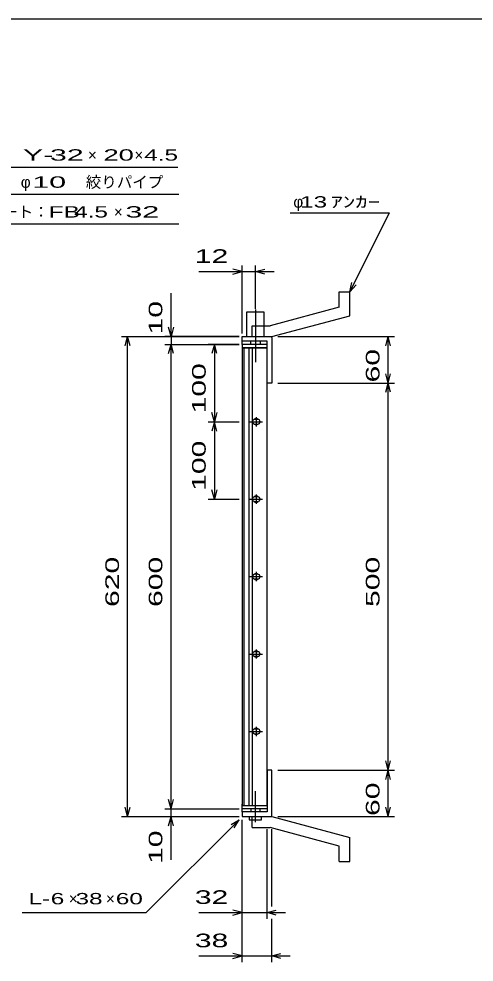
# Model space of a CAD drawing. Units: millimetres, scale not verified. Extents: x -1456 to 1379, y -1028 to 847.
# Drawn here: x -521 to 67, y -371 to 847 of the extents above; entities that cross this region are included whole.
import ezdxf
from ezdxf.enums import TextEntityAlignment as Align

# ---------------------------------------------------------------- set-up
doc = ezdxf.new("R2010")
doc.units = ezdxf.units.MM
doc.header["$LTSCALE"] = 8
doc.linetypes.add('LONG_DASHED_DOTTED', pattern=[15.25, 12, -1.5, 0.25, -1.5])
for name, color, linetype, lineweight in [('0_2', 150, 'Continuous', 25), ('16', 3, 'Continuous', 25), ('19', 6, 'Continuous', 25), ('22', 2, 'Continuous', 25)]:
    doc.layers.add(name, color=color, linetype=linetype, lineweight=lineweight)
doc.styles.add('ベクトル', font='')
doc.styles.get('ベクトル').set_extended_font_data('ベクトル')

msp = doc.modelspace()

# ---------------------------------------------------------------- linework, layer by layer
at = {"layer": '0_2'}
msp.add_line((-1388.8, 847.2), (1379.2, 847.2), dxfattribs=at)
at = {"layer": '16'}
for p, q in [((-200.9, 426.8), (-232.9, 426.8)), ((-232.9, 426.8), (-232.9, 422.3)), ((-200.9, 422.3), (-200.9, 426.8)), ((-232.9, 422.3), (-200.9, 422.3)), ((-232.9, 422.3), (-232.9, -168.7)), ((-200.9, 422.3), (-232.9, 422.3)), ((-230.9, 422.3), (-230.9, -168.7)), ((-223.9, -168.7), (-223.9, 422.3)), ((-219.9, 422.3), (-219.9, -168.7)), ((-200.9, -168.7), (-200.9, 422.3)), ((-212.9, 329.8), (-216.9, 329.8)), ((-214.9, 332.8), (-214.9, 320.8)), ((-222.9, 326.8), (-206.9, 326.8)), ((-216.9, 323.8), (-212.9, 323.8)), ((-214.9, 232.8), (-214.9, 220.8)), ((-222.9, 226.8), (-206.9, 226.8)), ((-212.9, 229.8), (-216.9, 229.8)), ((-216.9, 223.8), (-212.9, 223.8)), ((-222.9, 126.8), (-206.9, 126.8)), ((-212.9, 129.8), (-216.9, 129.8)), ((-216.9, 123.8), (-212.9, 123.8)), ((-214.9, 132.8), (-214.9, 120.8)), ((-222.9, 26.8), (-206.9, 26.8)), ((-212.9, 29.8), (-216.9, 29.8)), ((-214.9, 32.8), (-214.9, 20.8)), ((-216.9, 23.8), (-212.9, 23.8)), ((-212.9, -70.2), (-216.9, -70.2)), ((-214.9, -67.2), (-214.9, -79.2)), ((-222.9, -73.2), (-206.9, -73.2)), ((-216.9, -76.2), (-212.9, -76.2)), ((-232.9, -168.7), (-200.9, -168.7)), ((-232.9, -173.2), (-232.9, -168.7)), ((-232.9, -168.7), (-200.9, -168.7)), ((-200.9, -168.7), (-200.9, -173.2)), ((-200.9, -173.2), (-232.9, -173.2))]:
    msp.add_line(p, q, dxfattribs=at)
for centre, radius, start, end in [((-216.9, 326.8), 3, 90, 270), ((-214.9, 326.8), 4, 46.6, 133.4), ((-212.9, 326.8), 3, 270, 90), ((-214.9, 326.8), 4, 226.6, 313.4), ((-216.9, 226.8), 3, 90, 270), ((-214.9, 226.8), 4, 46.6, 133.4), ((-214.9, 226.8), 4, 226.6, 313.4), ((-212.9, 226.8), 3, 270, 90), ((-216.9, 126.8), 3, 90, 270), ((-214.9, 126.8), 4, 46.6, 133.4), ((-214.9, 126.8), 4, 226.6, 313.4), ((-212.9, 126.8), 3, 270, 90), ((-216.9, 26.8), 3, 90, 270), ((-214.9, 26.8), 4, 46.6, 133.4), ((-212.9, 26.8), 3, 270, 90), ((-214.9, 26.8), 4, 226.6, 313.4), ((-216.9, -73.2), 3, 90, 270), ((-214.9, -73.2), 4, 46.6, 133.4), ((-212.9, -73.2), 3, 270, 90), ((-214.9, -73.2), 4, 226.6, 313.4)]:
    msp.add_arc(centre, radius, start, end, dxfattribs=at)
at = {"layer": '19'}
for p, q in [((-107.9, 494.8), (-93.9, 494.8)), ((-107.9, 474.8), (-107.9, 494.8)), ((-93.9, 463.8), (-93.9, 494.8)), ((-226.9, 436.8), (-226.9, 468.8)), ((-226.9, 468.8), (-204.9, 468.8)), ((-204.9, 468.8), (-204.9, 436.8)), ((-107.9, 474.8), (-196.9, 450.8)), ((-194.9, 436.8), (-93.9, 463.8)), ((-219.9, 450.8), (-196.9, 450.8)), ((-219.9, 436.8), (-219.9, 450.8)), ((-232.9, 426.8), (-232.9, 436.8)), ((-232.9, 430.8), (-232.9, 436.8)), ((-232.9, 436.8), (-195.9, 436.8)), ((-200.9, 430.8), (-232.9, 430.8)), ((-221.9, 426.8), (-221.9, 430.8)), ((-219.9, 436.8), (-194.9, 436.8)), ((-209.9, 430.8), (-209.9, 426.8)), ((-200.9, 376.8), (-200.9, 430.8)), ((-195.9, 436.8), (-194.9, 435.8)), ((-194.9, 435.8), (-194.9, 376.8)), ((-194.9, 376.8), (-200.9, 376.8)), ((-194.9, -123.2), (-200.9, -123.2)), ((-200.9, -123.2), (-200.9, -177.2)), ((-194.9, -182.2), (-194.9, -123.2)), ((-232.9, -177.2), (-232.9, -167.2)), ((-232.9, -177.2), (-232.9, -183.2)), ((-200.9, -177.2), (-232.9, -177.2)), ((-221.9, -173.2), (-221.9, -177.2)), ((-209.9, -177.2), (-209.9, -173.2)), ((-195.9, -183.2), (-194.9, -182.2)), ((-232.9, -183.2), (-195.9, -183.2)), ((-223.9, -183.2), (-223.9, -187.2)), ((-223.9, -187.2), (-207.9, -187.2)), ((-219.9, -183.2), (-194.9, -183.2)), ((-219.9, -197.2), (-219.9, -183.2)), ((-207.9, -187.2), (-207.9, -183.2)), ((-194.9, -183.2), (-93.9, -210.2)), ((-219.9, -197.2), (-196.9, -197.2)), ((-107.9, -221.2), (-196.9, -197.2)), ((-93.9, -241.2), (-93.9, -210.2)), ((-107.9, -241.2), (-107.9, -221.2)), ((-107.9, -241.2), (-93.9, -241.2))]:
    msp.add_line(p, q, dxfattribs=at)
at = {"layer": '19', "linetype": 'LONG_DASHED_DOTTED'}
for p, q in [((-215.9, 471.8), (-215.9, 403.8)), ((-215.9, -190.2), (-215.9, -150.2))]:
    msp.add_line(p, q, dxfattribs=at)
at = {"layer": '22', "color": 4}
for p, q in [((-684.15, 655.8), (-316.15, 655.8)), ((-666.9, 620.8), (-314.9, 620.8)), ((-170.9, 596.8), (-42.9, 596.8)), ((-93.9, 494.8), (-42.9, 596.8)), ((-650.7, 582.3), (-314.7, 582.3)), ((-232.9, 520.8), (-244.9, 524)), ((-232.9, 440.8), (-232.9, 528.8)), ((-215.9, 472.8), (-215.9, 528.8)), ((-215.9, 520.8), (-203.9, 524)), ((-288.9, 520.8), (-232.9, 520.8)), ((-244.9, 517.6), (-232.9, 520.8)), ((-232.9, 520.8), (-215.9, 520.8)), ((-203.9, 517.6), (-215.9, 520.8)), ((-215.9, 520.8), (-191.9, 520.8)), ((-93.9, 494.8), (-91.5, 506.48)), ((-93.9, 494.8), (-85.9, 503.6)), ((-324.9, 436.8), (-324.9, 492.8)), ((-324.9, 436.8), (-328.1, 448.8)), ((-321.7, 448.8), (-324.9, 436.8)), ((-388.9, 436.8), (-236.9, 436.8)), ((-384.1, 424.8), (-380.9, 436.8)), ((-377.7, 424.8), (-380.9, 436.8)), ((-380.9, -183.2), (-380.9, 436.8)), ((-236.9, 436.8), (-332.9, 436.8)), ((-332.9, 426.8), (-236.9, 426.8)), ((-328.1, 414.8), (-324.9, 426.8)), ((-324.9, 436.8), (-324.9, 426.8)), ((-321.7, 414.8), (-324.9, 426.8)), ((-324.9, -173.2), (-324.9, 426.8)), ((-236.9, 426.8), (-276.9, 426.8)), ((-268.9, 426.8), (-272.1, 414.8)), ((-265.7, 414.8), (-268.9, 426.8)), ((-268.9, 426.8), (-268.9, 326.8)), ((-186.9, 436.8), (-36.5, 436.8)), ((-47.7, 424.8), (-44.5, 436.8)), ((-41.3, 424.8), (-44.5, 436.8)), ((-44.5, 376.8), (-44.5, 436.8)), ((-44.5, 376.8), (-47.7, 388.8)), ((-44.5, 376.8), (-41.3, 388.8)), ((-186.9, 376.8), (-36.5, 376.8)), ((-47.7, 364.8), (-44.5, 376.8)), ((-41.3, 364.8), (-44.5, 376.8)), ((-44.5, -123.2), (-44.5, 376.8)), ((-268.9, 326.8), (-272.1, 338.8)), ((-265.7, 338.8), (-268.9, 326.8)), ((-276.9, 326.8), (-236.9, 326.8)), ((-268.9, 326.8), (-272.1, 314.8)), ((-265.7, 314.8), (-268.9, 326.8)), ((-268.9, 326.8), (-268.9, 226.8)), ((-268.9, 226.8), (-272.1, 238.8)), ((-265.7, 238.8), (-268.9, 226.8)), ((-276.9, 226.8), (-236.9, 226.8)), ((-44.5, -123.2), (-47.7, -111.2)), ((-44.5, -123.2), (-41.3, -111.2)), ((-186.9, -123.2), (-36.5, -123.2)), ((-47.7, -135.2), (-44.5, -123.2)), ((-41.3, -135.2), (-44.5, -123.2)), ((-44.5, -183.2), (-44.5, -123.2)), ((-324.9, -173.2), (-328.1, -161.2)), ((-324.9, -173.2), (-321.7, -161.2)), ((-380.9, -183.2), (-384.1, -171.2)), ((-380.9, -183.2), (-377.7, -171.2)), ((-332.9, -173.2), (-236.9, -173.2)), ((-324.9, -183.2), (-324.9, -173.2)), ((-44.5, -183.2), (-47.7, -171.2)), ((-44.5, -183.2), (-41.3, -171.2)), ((-388.9, -183.2), (-236.9, -183.2)), ((-356.9, -307.2), (-236.9, -187.2)), ((-332.9, -183.2), (-236.9, -183.2)), ((-328.1, -195.2), (-324.9, -183.2)), ((-321.7, -195.2), (-324.9, -183.2)), ((-324.9, -239.2), (-324.9, -183.2)), ((-247.3, -193.6), (-236.9, -187.2)), ((-243.3, -197.6), (-236.9, -187.2)), ((-232.9, -315.2), (-232.9, -187.2)), ((-232.9, -371.2), (-232.9, -187.2)), ((-186.9, -183.2), (-36.5, -183.2)), ((-200.9, -315.2), (-200.9, -199.4)), ((-194.9, -299.2), (-194.9, -199.4)), ((-232.9, -307.2), (-244.9, -304)), ((-200.9, -307.2), (-188.9, -304)), ((-516.9, -307.2), (-356.9, -307.2)), ((-288.9, -307.2), (-232.9, -307.2)), ((-244.9, -310.4), (-232.9, -307.2)), ((-232.9, -307.2), (-200.9, -307.2)), ((-188.9, -310.4), (-200.9, -307.2)), ((-200.9, -307.2), (-176.9, -307.2)), ((-194.9, -371.2), (-194.9, -315.2)), ((-288.9, -363.2), (-232.9, -363.2)), ((-232.9, -363.2), (-244.9, -360)), ((-244.9, -366.4), (-232.9, -363.2)), ((-232.9, -363.2), (-194.9, -363.2)), ((-194.9, -363.2), (-182.9, -360)), ((-182.9, -366.4), (-194.9, -363.2)), ((-194.9, -363.2), (-170.9, -363.2))]:
    msp.add_line(p, q, dxfattribs=at)

# ---------------------------------------------------------------- texts
at = {"layer": '22', "style": 'ベクトル'}
for s, height, width, p in [('Y-', 14.66, 2, (-516.15, 671.4)), (' 32 ', 14.66, 2, (-492.15, 671.4)), ('20', 14.66, 1.8, (-412.15, 671.4)), (' 4.5 ', 14.66, 1.6, (-368.15, 671.4)), (' 10 ', 14.66, 2, (-514.9, 636.4)), (' 13 ', 14.66, 1.6, (-166.9, 610.8)), ('ｱﾝｶｰ', 14.66, 1.6, (-118.9, 610.8)), ('FB', 14.66, 1.6, (-482.7, 597.9)), (' 4.5 ', 14.66, 1.6, (-458.7, 597.9)), (' 32 ', 14.66, 2, (-394.7, 597.9)), (' 12 ', 17.6, 1.65, (-304.9, 540.8)), (' 32 ', 17.6, 1.65, (-304.9, -287.2)), ('L-', 14.66, 1.6, (-508.9, -289.2)), (' 6 ', 14.66, 1.6, (-488.9, -289.2)), (' 38 ', 14.66, 1.6, (-456.9, -289.2)), (' 60 ', 14.66, 1.6, (-404.9, -289.2)), (' 38 ', 17.6, 1.65, (-304.9, -343.2))]:
    msp.add_text(s, height=height, dxfattribs=dict(at, width=width)).set_placement(p, align=Align.MIDDLE_LEFT)
for s, p in [('×', (-432.15, 671.4)), ('×', (-372.15, 671.4)), ('絞りパイプ', (-434.9, 636.4)), ('φ', (-518.9, 636.4)), ('φ', (-166.9, 610.8)), ('エンドプレート：', (-642.7, 597.9)), ('×', (-398.7, 597.9)), ('×', (-456.9, -289.2)), ('×', (-408.9, -289.2))]:
    msp.add_text(s, height=14.66, dxfattribs=at).set_placement(p, align=Align.MIDDLE_LEFT)
at = {"layer": '22', "style": 'ベクトル', "width": 1.65}
for s, p in [(' 10 ', (-344.9, 428.8)), (' 60 ', (-64.5, 366.8)), (' 100 ', (-288.9, 326.8)), (' 100 ', (-288.9, 226.8)), (' 620 ', (-400.9, 76.8)), (' 600 ', (-344.9, 76.8)), (' 500 ', (-64.5, 76.8)), (' 60 ', (-64.5, -193.2)), (' 10 ', (-344.9, -255.2))]:
    msp.add_text(s, height=17.6, rotation=90, dxfattribs=at).set_placement(p, align=Align.MIDDLE_LEFT)

doc.saveas('drawing.dxf')
